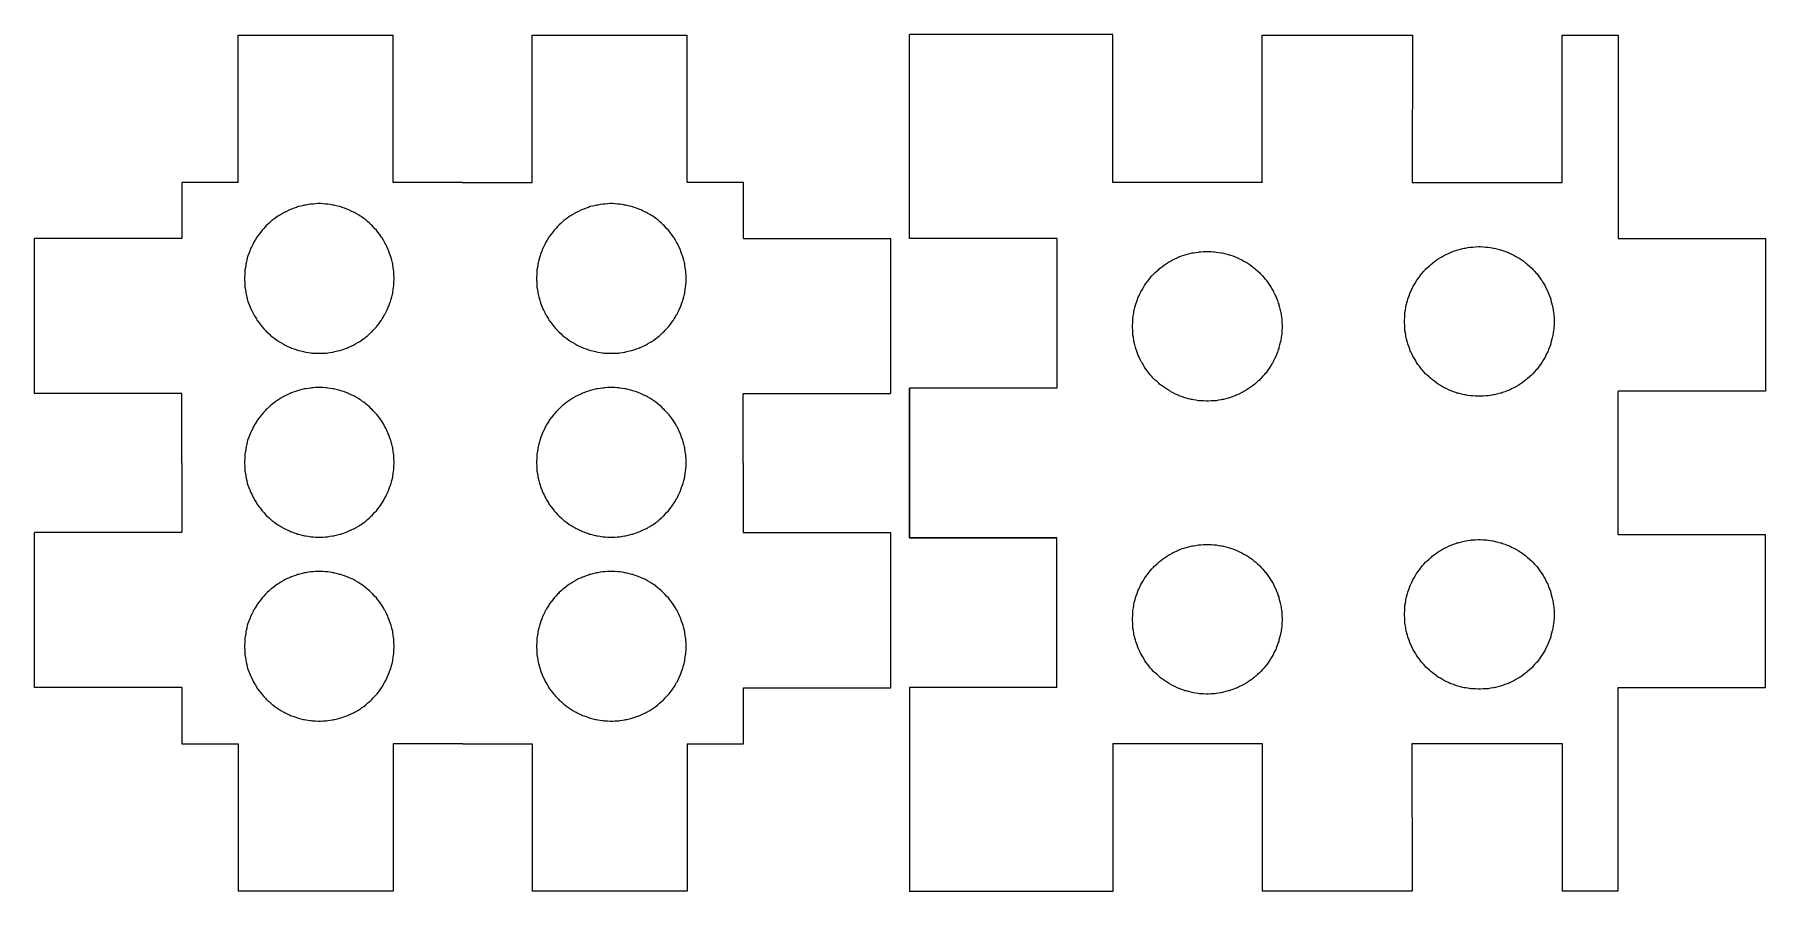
# Model space of a CAD drawing. Extents: x 354.8 to 404.4, y 255.5 to 288.4.
# Drawn here: x 371.47 to 404.36, y 272.16 to 288.45 of the extents above; entities that cross this region are included whole.
import ezdxf

# ---------------------------------------------------------------- set-up
doc = ezdxf.new("R2010")
doc.units = 0
doc.layers.get('0').update_dxf_attribs({"linetype": 'CONTINUOUS'})

msp = doc.modelspace()

# ---------------------------------------------------------------- linework, layer by layer
at = {"linetype": 'CONTINUOUS'}
for p, q in [((375.336, 285.638), (375.336, 288.438)), ((375.336, 288.438), (378.281, 288.438)), ((378.281, 285.638), (378.281, 288.438)), ((380.922, 288.438), (383.871, 288.438)), ((380.922, 285.638), (380.922, 288.438)), ((383.871, 285.638), (383.871, 288.438)), ((391.963, 288.448), (388.096, 288.448)), ((388.096, 284.573), (388.096, 288.448)), ((391.963, 285.638), (391.963, 288.448)), ((394.801, 285.638), (394.801, 288.438)), ((394.801, 288.438), (397.657, 288.438)), ((397.657, 288.438), (397.653, 285.638)), ((400.498, 285.638), (400.498, 288.438)), ((400.498, 288.438), (401.563, 288.438)), ((401.563, 288.438), (401.563, 284.573)), ((375.336, 285.638), (374.269, 285.638)), ((374.269, 285.638), (374.269, 284.573)), ((379.602, 285.638), (378.281, 285.638)), ((379.602, 285.638), (380.922, 285.638)), ((384.939, 285.638), (383.871, 285.638)), ((384.939, 284.57), (384.939, 285.638)), ((394.808, 285.638), (391.963, 285.638)), ((397.653, 285.638), (400.498, 285.638)), ((374.269, 284.573), (371.469, 284.573)), ((371.469, 281.624), (371.469, 284.573)), ((384.939, 284.57), (387.739, 284.57)), ((387.736, 284.573), (387.736, 281.628)), ((390.896, 284.573), (388.096, 284.573)), ((390.896, 284.573), (390.896, 281.728)), ((401.563, 284.573), (404.363, 284.573)), ((404.363, 284.573), (404.363, 281.673)), ((374.269, 281.624), (371.469, 281.624)), ((374.269, 280.304), (374.269, 281.624)), ((384.936, 280.307), (384.936, 281.628)), ((384.936, 281.628), (387.736, 281.628)), ((390.896, 281.728), (388.096, 281.728)), ((388.096, 281.728), (388.096, 278.883)), ((388.096, 278.883), (388.096, 281.728)), ((404.363, 281.673), (401.563, 281.673)), ((401.563, 278.938), (401.563, 281.673)), ((374.269, 280.304), (374.269, 278.983)), ((384.936, 280.307), (384.936, 278.987)), ((371.469, 276.038), (371.469, 278.983)), ((374.269, 278.983), (371.469, 278.983)), ((384.936, 278.987), (387.736, 278.987)), ((387.736, 278.987), (387.736, 276.038)), ((388.096, 278.883), (390.896, 278.883)), ((390.896, 278.883), (388.096, 278.883)), ((390.896, 276.038), (390.896, 278.883)), ((404.363, 278.938), (401.563, 278.938)), ((404.363, 276.038), (404.363, 278.938)), ((374.269, 276.038), (371.469, 276.038)), ((374.269, 276.038), (374.269, 274.97)), ((384.939, 274.97), (384.939, 276.035)), ((384.939, 276.035), (387.739, 276.035)), ((390.896, 276.038), (388.096, 276.038)), ((388.096, 276.038), (388.096, 272.163)), ((401.563, 276.038), (404.363, 276.038)), ((401.563, 272.173), (401.563, 276.038)), ((374.269, 274.97), (375.336, 274.97)), ((375.336, 274.97), (375.336, 272.17)), ((379.606, 274.97), (378.285, 274.97)), ((378.285, 274.97), (378.285, 272.17)), ((379.606, 274.97), (380.926, 274.97)), ((380.926, 274.97), (380.926, 272.17)), ((383.871, 274.97), (383.871, 272.17)), ((383.871, 274.97), (384.939, 274.97)), ((391.963, 274.973), (391.963, 272.163)), ((391.963, 274.973), (394.801, 274.973)), ((394.801, 274.973), (394.801, 272.173)), ((397.657, 272.173), (397.653, 274.973)), ((397.653, 274.973), (400.498, 274.973)), ((400.498, 274.973), (400.498, 272.173)), ((378.285, 272.17), (375.336, 272.17)), ((383.871, 272.17), (380.926, 272.17)), ((391.963, 272.163), (388.096, 272.163)), ((394.801, 272.173), (397.657, 272.173)), ((400.498, 272.173), (401.563, 272.173))]:
    msp.add_line(p, q, dxfattribs=at)
at = {"color": 7, "linetype": 'CONTINUOUS'}
for points in [[(376.879, 285.235), (376.856, 285.235), (376.809, 285.233), (376.761, 285.228), (376.739, 285.228), (376.716, 285.225), (376.669, 285.218), (376.621, 285.208), (376.599, 285.205), (376.579, 285.2), (376.531, 285.19), (376.484, 285.178), (376.464, 285.173), (376.444, 285.165), (376.399, 285.15), (376.354, 285.133), (376.334, 285.125), (376.314, 285.115), (376.271, 285.095), (376.229, 285.075), (376.209, 285.065), (376.191, 285.055), (376.149, 285.03), (376.109, 285.005), (376.089, 284.995), (376.071, 284.983), (376.034, 284.955), (375.994, 284.925), (375.976, 284.913), (375.959, 284.898), (375.924, 284.865), (375.889, 284.833), (375.871, 284.818), (375.856, 284.8), (375.826, 284.765), (375.794, 284.73), (375.779, 284.713), (375.766, 284.695), (375.736, 284.658), (375.706, 284.618), (375.694, 284.6), (375.684, 284.583), (375.659, 284.54), (375.634, 284.5), (375.624, 284.48), (375.614, 284.46), (375.594, 284.418), (375.574, 284.375), (375.564, 284.355), (375.556, 284.335), (375.541, 284.29), (375.524, 284.245), (375.516, 284.225), (375.511, 284.205), (375.501, 284.158), (375.489, 284.11), (375.484, 284.09), (375.481, 284.068), (375.474, 284.023), (375.466, 283.975), (375.464, 283.953), (375.464, 283.93), (375.461, 283.883), (375.456, 283.835), (375.456, 283.813), (375.456, 283.79), (375.461, 283.743), (375.464, 283.693), (375.464, 283.67), (375.466, 283.648), (375.474, 283.603), (375.481, 283.555), (375.484, 283.533), (375.489, 283.513), (375.501, 283.465), (375.511, 283.418), (375.516, 283.398), (375.524, 283.378), (375.541, 283.333), (375.556, 283.288), (375.564, 283.268), (375.574, 283.248), (375.594, 283.205), (375.614, 283.163), (375.624, 283.143), (375.634, 283.125), (375.659, 283.083), (375.684, 283.043), (375.694, 283.023), (375.706, 283.005), (375.736, 282.968), (375.766, 282.928), (375.779, 282.91), (375.794, 282.893), (375.826, 282.858), (375.856, 282.823), (375.871, 282.805), (375.889, 282.79), (375.924, 282.758), (375.959, 282.725), (375.976, 282.71), (375.994, 282.698), (376.034, 282.67), (376.071, 282.64), (376.089, 282.628), (376.109, 282.618), (376.149, 282.593), (376.191, 282.568), (376.209, 282.558), (376.229, 282.548), (376.271, 282.528), (376.314, 282.508), (376.334, 282.498), (376.354, 282.49), (376.399, 282.475), (376.444, 282.458), (376.464, 282.45), (376.484, 282.445), (376.531, 282.435), (376.579, 282.423), (376.599, 282.418), (376.621, 282.415), (376.669, 282.408), (376.716, 282.398), (376.739, 282.395), (376.761, 282.395), (376.809, 282.393), (376.856, 282.39), (376.879, 282.39), (376.901, 282.39), (376.949, 282.393), (376.996, 282.395), (377.019, 282.395), (377.041, 282.398), (377.089, 282.408), (377.134, 282.415), (377.156, 282.418), (377.176, 282.423), (377.224, 282.435), (377.271, 282.445), (377.291, 282.45), (377.311, 282.458), (377.356, 282.475), (377.401, 282.49), (377.421, 282.498), (377.441, 282.508), (377.486, 282.528), (377.529, 282.548), (377.549, 282.558), (377.566, 282.568), (377.609, 282.593), (377.649, 282.618), (377.666, 282.628), (377.684, 282.64), (377.724, 282.67), (377.761, 282.698), (377.779, 282.71), (377.796, 282.725), (377.831, 282.758), (377.866, 282.79), (377.884, 282.805), (377.899, 282.823), (377.931, 282.858), (377.964, 282.893), (377.979, 282.91), (377.991, 282.928), (378.021, 282.968), (378.049, 283.005), (378.061, 283.023), (378.074, 283.043), (378.099, 283.083), (378.121, 283.125), (378.134, 283.143), (378.144, 283.163), (378.164, 283.205), (378.181, 283.248), (378.191, 283.268), (378.199, 283.288), (378.216, 283.333), (378.231, 283.378), (378.239, 283.398), (378.244, 283.418), (378.256, 283.465), (378.269, 283.513), (378.274, 283.533), (378.276, 283.555), (378.284, 283.603), (378.291, 283.648), (378.294, 283.67), (378.294, 283.693), (378.299, 283.743), (378.301, 283.79), (378.301, 283.813), (378.301, 283.835), (378.299, 283.883), (378.294, 283.93), (378.294, 283.953), (378.291, 283.975), (378.284, 284.023), (378.276, 284.068), (378.274, 284.09), (378.269, 284.11), (378.256, 284.158), (378.244, 284.205), (378.239, 284.225), (378.231, 284.245), (378.216, 284.29), (378.199, 284.335), (378.191, 284.355), (378.181, 284.375), (378.164, 284.418), (378.144, 284.46), (378.134, 284.48), (378.121, 284.5), (378.099, 284.54), (378.074, 284.583), (378.061, 284.6), (378.049, 284.618), (378.021, 284.658), (377.991, 284.695), (377.979, 284.713), (377.964, 284.73), (377.931, 284.765), (377.899, 284.8), (377.884, 284.818), (377.866, 284.833), (377.831, 284.865), (377.796, 284.898), (377.779, 284.913), (377.761, 284.925), (377.724, 284.955), (377.684, 284.983), (377.666, 284.995), (377.649, 285.005), (377.609, 285.03), (377.566, 285.055), (377.549, 285.065), (377.529, 285.075), (377.486, 285.095), (377.441, 285.115), (377.421, 285.125), (377.401, 285.133), (377.356, 285.15), (377.311, 285.165), (377.291, 285.173), (377.271, 285.178), (377.224, 285.19), (377.176, 285.2), (377.156, 285.205), (377.134, 285.208), (377.089, 285.218), (377.041, 285.225), (377.019, 285.228), (376.996, 285.228), (376.949, 285.233), (376.901, 285.235), (376.879, 285.235), (376.879, 285.235)], [(382.429, 285.235), (382.406, 285.235), (382.359, 285.233), (382.311, 285.228), (382.289, 285.228), (382.266, 285.225), (382.219, 285.218), (382.171, 285.208), (382.149, 285.205), (382.129, 285.2), (382.081, 285.19), (382.034, 285.178), (382.014, 285.173), (381.994, 285.165), (381.949, 285.15), (381.904, 285.133), (381.884, 285.125), (381.864, 285.115), (381.821, 285.095), (381.779, 285.075), (381.759, 285.065), (381.741, 285.055), (381.699, 285.03), (381.659, 285.005), (381.639, 284.995), (381.621, 284.983), (381.584, 284.955), (381.544, 284.925), (381.526, 284.913), (381.511, 284.898), (381.476, 284.865), (381.439, 284.833), (381.424, 284.818), (381.409, 284.8), (381.376, 284.765), (381.344, 284.73), (381.329, 284.713), (381.316, 284.695), (381.286, 284.658), (381.256, 284.618), (381.244, 284.6), (381.234, 284.583), (381.209, 284.54), (381.184, 284.5), (381.174, 284.48), (381.164, 284.46), (381.144, 284.418), (381.124, 284.375), (381.114, 284.355), (381.106, 284.335), (381.091, 284.29), (381.076, 284.245), (381.069, 284.225), (381.064, 284.205), (381.051, 284.158), (381.039, 284.11), (381.034, 284.09), (381.031, 284.068), (381.024, 284.023), (381.016, 283.975), (381.014, 283.953), (381.014, 283.93), (381.011, 283.883), (381.006, 283.835), (381.006, 283.813), (381.006, 283.79), (381.011, 283.743), (381.014, 283.693), (381.014, 283.67), (381.016, 283.648), (381.024, 283.603), (381.031, 283.555), (381.034, 283.533), (381.039, 283.513), (381.051, 283.465), (381.064, 283.418), (381.069, 283.398), (381.076, 283.378), (381.091, 283.333), (381.106, 283.288), (381.114, 283.268), (381.124, 283.248), (381.144, 283.205), (381.164, 283.163), (381.174, 283.143), (381.184, 283.125), (381.209, 283.083), (381.234, 283.043), (381.244, 283.023), (381.256, 283.005), (381.286, 282.968), (381.316, 282.928), (381.329, 282.91), (381.344, 282.893), (381.376, 282.858), (381.409, 282.823), (381.424, 282.805), (381.439, 282.79), (381.476, 282.758), (381.511, 282.725), (381.526, 282.71), (381.544, 282.698), (381.584, 282.67), (381.621, 282.64), (381.639, 282.628), (381.659, 282.618), (381.699, 282.593), (381.741, 282.568), (381.759, 282.558), (381.779, 282.548), (381.821, 282.528), (381.864, 282.508), (381.884, 282.498), (381.904, 282.49), (381.949, 282.475), (381.994, 282.458), (382.014, 282.45), (382.034, 282.445), (382.081, 282.435), (382.129, 282.423), (382.149, 282.418), (382.171, 282.415), (382.219, 282.408), (382.266, 282.398), (382.289, 282.395), (382.311, 282.395), (382.359, 282.393), (382.406, 282.39), (382.429, 282.39), (382.451, 282.39), (382.499, 282.393), (382.546, 282.395), (382.569, 282.395), (382.591, 282.398), (382.639, 282.408), (382.684, 282.415), (382.706, 282.418), (382.726, 282.423), (382.774, 282.435), (382.821, 282.445), (382.841, 282.45), (382.861, 282.458), (382.909, 282.475), (382.954, 282.49), (382.974, 282.498), (382.994, 282.508), (383.036, 282.528), (383.079, 282.548), (383.099, 282.558), (383.119, 282.568), (383.159, 282.593), (383.201, 282.618), (383.219, 282.628), (383.236, 282.64), (383.274, 282.67), (383.311, 282.698), (383.329, 282.71), (383.346, 282.725), (383.381, 282.758), (383.416, 282.79), (383.434, 282.805), (383.449, 282.823), (383.481, 282.858), (383.514, 282.893), (383.529, 282.91), (383.541, 282.928), (383.571, 282.968), (383.599, 283.005), (383.611, 283.023), (383.624, 283.043), (383.649, 283.083), (383.671, 283.125), (383.684, 283.143), (383.694, 283.163), (383.714, 283.205), (383.734, 283.248), (383.744, 283.268), (383.751, 283.288), (383.766, 283.333), (383.781, 283.378), (383.789, 283.398), (383.794, 283.418), (383.806, 283.465), (383.819, 283.513), (383.824, 283.533), (383.826, 283.555), (383.834, 283.603), (383.841, 283.648), (383.844, 283.67), (383.844, 283.693), (383.849, 283.743), (383.851, 283.79), (383.851, 283.813), (383.851, 283.835), (383.849, 283.883), (383.844, 283.93), (383.844, 283.953), (383.841, 283.975), (383.834, 284.023), (383.826, 284.068), (383.824, 284.09), (383.819, 284.11), (383.806, 284.158), (383.794, 284.205), (383.789, 284.225), (383.781, 284.245), (383.766, 284.29), (383.751, 284.335), (383.744, 284.355), (383.734, 284.375), (383.714, 284.418), (383.694, 284.46), (383.684, 284.48), (383.671, 284.5), (383.649, 284.54), (383.624, 284.583), (383.611, 284.6), (383.599, 284.618), (383.571, 284.658), (383.541, 284.695), (383.529, 284.713), (383.514, 284.73), (383.481, 284.765), (383.449, 284.8), (383.434, 284.818), (383.416, 284.833), (383.381, 284.865), (383.346, 284.898), (383.329, 284.913), (383.311, 284.925), (383.274, 284.955), (383.236, 284.983), (383.219, 284.995), (383.201, 285.005), (383.159, 285.03), (383.119, 285.055), (383.099, 285.065), (383.079, 285.075), (383.036, 285.095), (382.994, 285.115), (382.974, 285.125), (382.954, 285.133), (382.909, 285.15), (382.861, 285.165), (382.841, 285.173), (382.821, 285.178), (382.774, 285.19), (382.726, 285.2), (382.706, 285.205), (382.684, 285.208), (382.639, 285.218), (382.591, 285.225), (382.569, 285.228), (382.546, 285.228), (382.499, 285.233), (382.451, 285.235), (382.429, 285.235), (382.429, 285.235)], [(395.178, 282.903), (395.178, 282.88), (395.176, 282.83), (395.171, 282.78), (395.171, 282.758), (395.168, 282.735), (395.161, 282.688), (395.151, 282.64), (395.148, 282.618), (395.143, 282.595), (395.131, 282.55), (395.118, 282.503), (395.113, 282.48), (395.106, 282.46), (395.091, 282.415), (395.073, 282.37), (395.066, 282.35), (395.056, 282.33), (395.036, 282.288), (395.016, 282.245), (395.006, 282.225), (394.993, 282.208), (394.971, 282.168), (394.946, 282.125), (394.933, 282.108), (394.921, 282.09), (394.893, 282.053), (394.866, 282.015), (394.853, 281.998), (394.838, 281.983), (394.808, 281.948), (394.776, 281.913), (394.761, 281.898), (394.746, 281.883), (394.711, 281.853), (394.676, 281.82), (394.661, 281.805), (394.643, 281.793), (394.606, 281.765), (394.568, 281.738), (394.551, 281.725), (394.533, 281.713), (394.493, 281.69), (394.451, 281.665), (394.433, 281.653), (394.413, 281.643), (394.371, 281.623), (394.328, 281.603), (394.308, 281.593), (394.288, 281.585), (394.243, 281.57), (394.198, 281.553), (394.178, 281.545), (394.156, 281.54), (394.111, 281.528), (394.063, 281.515), (394.041, 281.51), (394.018, 281.508), (393.971, 281.5), (393.923, 281.49), (393.901, 281.488), (393.878, 281.488), (393.828, 281.485), (393.778, 281.48), (393.756, 281.48), (393.733, 281.48), (393.683, 281.485), (393.633, 281.488), (393.611, 281.488), (393.588, 281.49), (393.541, 281.5), (393.491, 281.508), (393.468, 281.51), (393.448, 281.515), (393.401, 281.528), (393.353, 281.54), (393.333, 281.545), (393.313, 281.553), (393.268, 281.57), (393.221, 281.585), (393.201, 281.593), (393.181, 281.603), (393.141, 281.623), (393.098, 281.643), (393.078, 281.653), (393.061, 281.665), (393.021, 281.69), (392.978, 281.713), (392.961, 281.725), (392.943, 281.738), (392.906, 281.765), (392.868, 281.793), (392.851, 281.805), (392.836, 281.82), (392.801, 281.853), (392.763, 281.883), (392.748, 281.898), (392.733, 281.913), (392.703, 281.948), (392.673, 281.983), (392.658, 281.998), (392.646, 282.015), (392.618, 282.053), (392.588, 282.09), (392.576, 282.108), (392.563, 282.125), (392.541, 282.168), (392.516, 282.208), (392.503, 282.225), (392.493, 282.245), (392.473, 282.288), (392.453, 282.33), (392.443, 282.35), (392.436, 282.37), (392.421, 282.415), (392.403, 282.46), (392.396, 282.48), (392.391, 282.503), (392.378, 282.55), (392.366, 282.595), (392.361, 282.618), (392.358, 282.64), (392.351, 282.688), (392.343, 282.735), (392.341, 282.758), (392.341, 282.78), (392.338, 282.83), (392.333, 282.88), (392.333, 282.903), (392.333, 282.925), (392.338, 282.975), (392.341, 283.025), (392.341, 283.048), (392.343, 283.07), (392.351, 283.12), (392.358, 283.168), (392.361, 283.19), (392.366, 283.21), (392.378, 283.258), (392.391, 283.305), (392.396, 283.325), (392.403, 283.345), (392.421, 283.393), (392.436, 283.438), (392.443, 283.458), (392.453, 283.478), (392.473, 283.52), (392.493, 283.56), (392.503, 283.58), (392.516, 283.598), (392.541, 283.64), (392.563, 283.68), (392.576, 283.698), (392.588, 283.715), (392.618, 283.753), (392.646, 283.79), (392.658, 283.808), (392.673, 283.823), (392.703, 283.86), (392.733, 283.895), (392.748, 283.91), (392.763, 283.925), (392.801, 283.955), (392.836, 283.985), (392.851, 284), (392.868, 284.013), (392.906, 284.043), (392.943, 284.07), (392.961, 284.083), (392.978, 284.095), (393.021, 284.12), (393.061, 284.143), (393.078, 284.155), (393.098, 284.165), (393.141, 284.185), (393.181, 284.205), (393.201, 284.215), (393.221, 284.223), (393.268, 284.24), (393.313, 284.255), (393.333, 284.263), (393.353, 284.268), (393.401, 284.28), (393.448, 284.293), (393.468, 284.298), (393.491, 284.3), (393.541, 284.308), (393.588, 284.315), (393.611, 284.318), (393.633, 284.318), (393.683, 284.323), (393.733, 284.325), (393.756, 284.325), (393.778, 284.325), (393.828, 284.323), (393.878, 284.318), (393.901, 284.318), (393.923, 284.315), (393.971, 284.308), (394.018, 284.3), (394.041, 284.298), (394.063, 284.293), (394.111, 284.28), (394.156, 284.268), (394.178, 284.263), (394.198, 284.255), (394.243, 284.24), (394.288, 284.223), (394.308, 284.215), (394.328, 284.205), (394.371, 284.185), (394.413, 284.165), (394.433, 284.155), (394.451, 284.143), (394.493, 284.12), (394.533, 284.095), (394.551, 284.083), (394.568, 284.07), (394.606, 284.043), (394.643, 284.013), (394.661, 284), (394.676, 283.985), (394.711, 283.955), (394.746, 283.925), (394.761, 283.91), (394.776, 283.895), (394.808, 283.86), (394.838, 283.823), (394.853, 283.808), (394.866, 283.79), (394.893, 283.753), (394.921, 283.715), (394.933, 283.698), (394.946, 283.68), (394.971, 283.64), (394.993, 283.598), (395.006, 283.58), (395.016, 283.56), (395.036, 283.52), (395.056, 283.478), (395.066, 283.458), (395.073, 283.438), (395.091, 283.393), (395.106, 283.345), (395.113, 283.325), (395.118, 283.305), (395.131, 283.258), (395.143, 283.21), (395.148, 283.19), (395.151, 283.168), (395.161, 283.12), (395.168, 283.07), (395.171, 283.048), (395.171, 283.025), (395.176, 282.975), (395.178, 282.925), (395.178, 282.903), (395.178, 282.903)], [(400.348, 282.995), (400.348, 282.973), (400.346, 282.923), (400.341, 282.87), (400.341, 282.848), (400.338, 282.825), (400.331, 282.778), (400.321, 282.73), (400.318, 282.708), (400.313, 282.685), (400.301, 282.64), (400.288, 282.593), (400.283, 282.57), (400.276, 282.55), (400.261, 282.505), (400.243, 282.46), (400.236, 282.44), (400.226, 282.42), (400.206, 282.378), (400.186, 282.335), (400.176, 282.315), (400.163, 282.298), (400.141, 282.258), (400.116, 282.215), (400.103, 282.198), (400.091, 282.18), (400.063, 282.145), (400.036, 282.108), (400.023, 282.09), (400.008, 282.075), (399.978, 282.04), (399.946, 282.003), (399.931, 281.988), (399.916, 281.973), (399.881, 281.943), (399.843, 281.913), (399.828, 281.898), (399.811, 281.885), (399.776, 281.858), (399.738, 281.828), (399.721, 281.815), (399.703, 281.803), (399.663, 281.78), (399.621, 281.755), (399.603, 281.743), (399.583, 281.733), (399.541, 281.713), (399.498, 281.693), (399.478, 281.683), (399.458, 281.675), (399.413, 281.66), (399.368, 281.643), (399.348, 281.635), (399.326, 281.63), (399.281, 281.618), (399.233, 281.605), (399.211, 281.6), (399.188, 281.598), (399.141, 281.59), (399.093, 281.583), (399.071, 281.58), (399.048, 281.58), (398.998, 281.578), (398.948, 281.573), (398.926, 281.573), (398.903, 281.573), (398.853, 281.578), (398.801, 281.58), (398.778, 281.58), (398.756, 281.583), (398.708, 281.59), (398.661, 281.598), (398.638, 281.6), (398.616, 281.605), (398.571, 281.618), (398.523, 281.63), (398.501, 281.635), (398.481, 281.643), (398.436, 281.66), (398.391, 281.675), (398.371, 281.683), (398.351, 281.693), (398.308, 281.713), (398.266, 281.733), (398.246, 281.743), (398.228, 281.755), (398.188, 281.78), (398.146, 281.803), (398.128, 281.815), (398.111, 281.828), (398.076, 281.858), (398.038, 281.885), (398.021, 281.898), (398.006, 281.913), (397.971, 281.943), (397.933, 281.973), (397.918, 281.988), (397.903, 282.003), (397.873, 282.04), (397.843, 282.075), (397.828, 282.09), (397.816, 282.108), (397.788, 282.145), (397.758, 282.18), (397.746, 282.198), (397.733, 282.215), (397.711, 282.258), (397.686, 282.298), (397.673, 282.315), (397.663, 282.335), (397.643, 282.378), (397.623, 282.42), (397.613, 282.44), (397.606, 282.46), (397.591, 282.505), (397.573, 282.55), (397.566, 282.57), (397.561, 282.593), (397.548, 282.64), (397.536, 282.685), (397.531, 282.708), (397.528, 282.73), (397.521, 282.778), (397.513, 282.825), (397.511, 282.848), (397.511, 282.87), (397.508, 282.923), (397.503, 282.973), (397.503, 282.995), (397.503, 283.018), (397.508, 283.068), (397.511, 283.118), (397.511, 283.14), (397.513, 283.163), (397.521, 283.21), (397.528, 283.258), (397.531, 283.28), (397.536, 283.303), (397.548, 283.35), (397.561, 283.395), (397.566, 283.418), (397.573, 283.438), (397.591, 283.483), (397.606, 283.528), (397.613, 283.548), (397.623, 283.568), (397.643, 283.61), (397.663, 283.653), (397.673, 283.673), (397.686, 283.69), (397.711, 283.733), (397.733, 283.773), (397.746, 283.79), (397.758, 283.808), (397.788, 283.845), (397.816, 283.88), (397.828, 283.898), (397.843, 283.913), (397.873, 283.95), (397.903, 283.985), (397.918, 284), (397.933, 284.015), (397.971, 284.048), (398.006, 284.078), (398.021, 284.093), (398.038, 284.105), (398.076, 284.133), (398.111, 284.16), (398.128, 284.173), (398.146, 284.185), (398.188, 284.21), (398.228, 284.233), (398.246, 284.245), (398.266, 284.255), (398.308, 284.275), (398.351, 284.295), (398.371, 284.305), (398.391, 284.313), (398.436, 284.33), (398.481, 284.345), (398.501, 284.353), (398.523, 284.358), (398.571, 284.37), (398.616, 284.383), (398.638, 284.388), (398.661, 284.39), (398.708, 284.4), (398.756, 284.408), (398.778, 284.41), (398.801, 284.41), (398.853, 284.415), (398.903, 284.418), (398.926, 284.418), (398.948, 284.418), (398.998, 284.415), (399.048, 284.41), (399.071, 284.41), (399.093, 284.408), (399.141, 284.4), (399.188, 284.39), (399.211, 284.388), (399.233, 284.383), (399.281, 284.37), (399.326, 284.358), (399.348, 284.353), (399.368, 284.345), (399.413, 284.33), (399.458, 284.313), (399.478, 284.305), (399.498, 284.295), (399.541, 284.275), (399.583, 284.255), (399.603, 284.245), (399.621, 284.233), (399.663, 284.21), (399.703, 284.185), (399.721, 284.173), (399.738, 284.16), (399.776, 284.133), (399.811, 284.105), (399.828, 284.093), (399.843, 284.078), (399.881, 284.048), (399.916, 284.015), (399.931, 284), (399.946, 283.985), (399.978, 283.95), (400.008, 283.913), (400.023, 283.898), (400.036, 283.88), (400.063, 283.845), (400.091, 283.808), (400.103, 283.79), (400.116, 283.773), (400.141, 283.733), (400.163, 283.69), (400.176, 283.673), (400.186, 283.653), (400.206, 283.61), (400.226, 283.568), (400.236, 283.548), (400.243, 283.528), (400.261, 283.483), (400.276, 283.438), (400.283, 283.418), (400.288, 283.395), (400.301, 283.35), (400.313, 283.303), (400.318, 283.28), (400.321, 283.258), (400.331, 283.21), (400.338, 283.163), (400.341, 283.14), (400.341, 283.118), (400.346, 283.068), (400.348, 283.018), (400.348, 282.995), (400.348, 282.995)], [(376.879, 281.74), (376.856, 281.74), (376.809, 281.738), (376.761, 281.733), (376.739, 281.733), (376.716, 281.73), (376.669, 281.723), (376.621, 281.715), (376.599, 281.713), (376.579, 281.708), (376.531, 281.695), (376.484, 281.683), (376.464, 281.678), (376.444, 281.67), (376.399, 281.655), (376.354, 281.638), (376.334, 281.63), (376.314, 281.62), (376.271, 281.603), (376.229, 281.583), (376.209, 281.573), (376.191, 281.56), (376.149, 281.538), (376.109, 281.513), (376.089, 281.5), (376.071, 281.488), (376.034, 281.46), (375.994, 281.43), (375.976, 281.418), (375.959, 281.403), (375.924, 281.37), (375.889, 281.338), (375.871, 281.323), (375.856, 281.305), (375.826, 281.27), (375.794, 281.235), (375.779, 281.218), (375.766, 281.2), (375.736, 281.163), (375.706, 281.123), (375.694, 281.105), (375.684, 281.088), (375.659, 281.048), (375.634, 281.005), (375.624, 280.988), (375.614, 280.968), (375.594, 280.925), (375.574, 280.88), (375.564, 280.86), (375.556, 280.84), (375.541, 280.795), (375.524, 280.75), (375.516, 280.73), (375.511, 280.71), (375.501, 280.663), (375.489, 280.615), (375.484, 280.595), (375.481, 280.573), (375.474, 280.528), (375.466, 280.48), (375.464, 280.458), (375.464, 280.435), (375.461, 280.388), (375.456, 280.34), (375.456, 280.318), (375.456, 280.295), (375.461, 280.248), (375.464, 280.198), (375.464, 280.175), (375.466, 280.153), (375.474, 280.108), (375.481, 280.06), (375.484, 280.038), (375.489, 280.018), (375.501, 279.97), (375.511, 279.923), (375.516, 279.903), (375.524, 279.883), (375.541, 279.838), (375.556, 279.793), (375.564, 279.773), (375.574, 279.753), (375.594, 279.71), (375.614, 279.668), (375.624, 279.648), (375.634, 279.63), (375.659, 279.588), (375.684, 279.548), (375.694, 279.528), (375.706, 279.51), (375.736, 279.473), (375.766, 279.433), (375.779, 279.415), (375.794, 279.398), (375.826, 279.363), (375.856, 279.328), (375.871, 279.31), (375.889, 279.295), (375.924, 279.263), (375.959, 279.23), (375.976, 279.215), (375.994, 279.203), (376.034, 279.175), (376.071, 279.145), (376.089, 279.133), (376.109, 279.123), (376.149, 279.098), (376.191, 279.073), (376.209, 279.063), (376.229, 279.053), (376.271, 279.033), (376.314, 279.013), (376.334, 279.003), (376.354, 278.995), (376.399, 278.98), (376.444, 278.963), (376.464, 278.955), (376.484, 278.95), (376.531, 278.94), (376.579, 278.928), (376.599, 278.923), (376.621, 278.92), (376.669, 278.913), (376.716, 278.903), (376.739, 278.9), (376.761, 278.9), (376.809, 278.898), (376.856, 278.895), (376.879, 278.895), (376.901, 278.895), (376.949, 278.898), (376.996, 278.9), (377.019, 278.9), (377.041, 278.903), (377.089, 278.913), (377.134, 278.92), (377.156, 278.923), (377.176, 278.928), (377.224, 278.94), (377.271, 278.95), (377.291, 278.955), (377.311, 278.963), (377.356, 278.98), (377.401, 278.995), (377.421, 279.003), (377.441, 279.013), (377.486, 279.033), (377.529, 279.053), (377.549, 279.063), (377.566, 279.073), (377.609, 279.098), (377.649, 279.123), (377.666, 279.133), (377.684, 279.145), (377.724, 279.175), (377.761, 279.203), (377.779, 279.215), (377.796, 279.23), (377.831, 279.263), (377.866, 279.295), (377.884, 279.31), (377.899, 279.328), (377.931, 279.363), (377.964, 279.398), (377.979, 279.415), (377.991, 279.433), (378.021, 279.473), (378.049, 279.51), (378.061, 279.528), (378.074, 279.548), (378.099, 279.588), (378.121, 279.63), (378.134, 279.648), (378.144, 279.668), (378.164, 279.71), (378.181, 279.753), (378.191, 279.773), (378.199, 279.793), (378.216, 279.838), (378.231, 279.883), (378.239, 279.903), (378.244, 279.923), (378.256, 279.97), (378.269, 280.018), (378.274, 280.038), (378.276, 280.06), (378.284, 280.108), (378.291, 280.153), (378.294, 280.175), (378.294, 280.198), (378.299, 280.248), (378.301, 280.295), (378.301, 280.318), (378.301, 280.34), (378.299, 280.388), (378.294, 280.435), (378.294, 280.458), (378.291, 280.48), (378.284, 280.528), (378.276, 280.573), (378.274, 280.595), (378.269, 280.615), (378.256, 280.663), (378.244, 280.71), (378.239, 280.73), (378.231, 280.75), (378.216, 280.795), (378.199, 280.84), (378.191, 280.86), (378.181, 280.88), (378.164, 280.925), (378.144, 280.968), (378.134, 280.988), (378.121, 281.005), (378.099, 281.048), (378.074, 281.088), (378.061, 281.105), (378.049, 281.123), (378.021, 281.163), (377.991, 281.2), (377.979, 281.218), (377.964, 281.235), (377.931, 281.27), (377.899, 281.305), (377.884, 281.323), (377.866, 281.338), (377.831, 281.37), (377.796, 281.403), (377.779, 281.418), (377.761, 281.43), (377.724, 281.46), (377.684, 281.488), (377.666, 281.5), (377.649, 281.513), (377.609, 281.538), (377.566, 281.56), (377.549, 281.573), (377.529, 281.583), (377.486, 281.603), (377.441, 281.62), (377.421, 281.63), (377.401, 281.638), (377.356, 281.655), (377.311, 281.67), (377.291, 281.678), (377.271, 281.683), (377.224, 281.695), (377.176, 281.708), (377.156, 281.713), (377.134, 281.715), (377.089, 281.723), (377.041, 281.73), (377.019, 281.733), (376.996, 281.733), (376.949, 281.738), (376.901, 281.74), (376.879, 281.74), (376.879, 281.74)], [(382.429, 281.74), (382.406, 281.74), (382.359, 281.738), (382.311, 281.733), (382.289, 281.733), (382.266, 281.73), (382.219, 281.723), (382.171, 281.715), (382.149, 281.713), (382.129, 281.708), (382.081, 281.695), (382.034, 281.683), (382.014, 281.678), (381.994, 281.67), (381.949, 281.655), (381.904, 281.638), (381.884, 281.63), (381.864, 281.62), (381.821, 281.603), (381.779, 281.583), (381.759, 281.573), (381.741, 281.56), (381.699, 281.538), (381.659, 281.513), (381.639, 281.5), (381.621, 281.488), (381.584, 281.46), (381.544, 281.43), (381.526, 281.418), (381.511, 281.403), (381.476, 281.37), (381.439, 281.338), (381.424, 281.323), (381.409, 281.305), (381.376, 281.27), (381.344, 281.235), (381.329, 281.218), (381.316, 281.2), (381.286, 281.163), (381.256, 281.123), (381.244, 281.105), (381.234, 281.088), (381.209, 281.048), (381.184, 281.005), (381.174, 280.988), (381.164, 280.968), (381.144, 280.925), (381.124, 280.88), (381.114, 280.86), (381.106, 280.84), (381.091, 280.795), (381.076, 280.75), (381.069, 280.73), (381.064, 280.71), (381.051, 280.663), (381.039, 280.615), (381.034, 280.595), (381.031, 280.573), (381.024, 280.528), (381.016, 280.48), (381.014, 280.458), (381.014, 280.435), (381.011, 280.388), (381.006, 280.34), (381.006, 280.318), (381.006, 280.295), (381.011, 280.248), (381.014, 280.198), (381.014, 280.175), (381.016, 280.153), (381.024, 280.108), (381.031, 280.06), (381.034, 280.038), (381.039, 280.018), (381.051, 279.97), (381.064, 279.923), (381.069, 279.903), (381.076, 279.883), (381.091, 279.838), (381.106, 279.793), (381.114, 279.773), (381.124, 279.753), (381.144, 279.71), (381.164, 279.668), (381.174, 279.648), (381.184, 279.63), (381.209, 279.588), (381.234, 279.548), (381.244, 279.528), (381.256, 279.51), (381.286, 279.473), (381.316, 279.433), (381.329, 279.415), (381.344, 279.398), (381.376, 279.363), (381.409, 279.328), (381.424, 279.31), (381.439, 279.295), (381.476, 279.263), (381.511, 279.23), (381.526, 279.215), (381.544, 279.203), (381.584, 279.175), (381.621, 279.145), (381.639, 279.133), (381.659, 279.123), (381.699, 279.098), (381.741, 279.073), (381.759, 279.063), (381.779, 279.053), (381.821, 279.033), (381.864, 279.013), (381.884, 279.003), (381.904, 278.995), (381.949, 278.98), (381.994, 278.963), (382.014, 278.955), (382.034, 278.95), (382.081, 278.94), (382.129, 278.928), (382.149, 278.923), (382.171, 278.92), (382.219, 278.913), (382.266, 278.903), (382.289, 278.9), (382.311, 278.9), (382.359, 278.898), (382.406, 278.895), (382.429, 278.895), (382.451, 278.895), (382.499, 278.898), (382.546, 278.9), (382.569, 278.9), (382.591, 278.903), (382.639, 278.913), (382.684, 278.92), (382.706, 278.923), (382.726, 278.928), (382.774, 278.94), (382.821, 278.95), (382.841, 278.955), (382.861, 278.963), (382.909, 278.98), (382.954, 278.995), (382.974, 279.003), (382.994, 279.013), (383.036, 279.033), (383.079, 279.053), (383.099, 279.063), (383.119, 279.073), (383.159, 279.098), (383.201, 279.123), (383.219, 279.133), (383.236, 279.145), (383.274, 279.175), (383.311, 279.203), (383.329, 279.215), (383.346, 279.23), (383.381, 279.263), (383.416, 279.295), (383.434, 279.31), (383.449, 279.328), (383.481, 279.363), (383.514, 279.398), (383.529, 279.415), (383.541, 279.433), (383.571, 279.473), (383.599, 279.51), (383.611, 279.528), (383.624, 279.548), (383.649, 279.588), (383.671, 279.63), (383.684, 279.648), (383.694, 279.668), (383.714, 279.71), (383.734, 279.753), (383.744, 279.773), (383.751, 279.793), (383.766, 279.838), (383.781, 279.883), (383.789, 279.903), (383.794, 279.923), (383.806, 279.97), (383.819, 280.018), (383.824, 280.038), (383.826, 280.06), (383.834, 280.108), (383.841, 280.153), (383.844, 280.175), (383.844, 280.198), (383.849, 280.248), (383.851, 280.295), (383.851, 280.318), (383.851, 280.34), (383.849, 280.388), (383.844, 280.435), (383.844, 280.458), (383.841, 280.48), (383.834, 280.528), (383.826, 280.573), (383.824, 280.595), (383.819, 280.615), (383.806, 280.663), (383.794, 280.71), (383.789, 280.73), (383.781, 280.75), (383.766, 280.795), (383.751, 280.84), (383.744, 280.86), (383.734, 280.88), (383.714, 280.925), (383.694, 280.968), (383.684, 280.988), (383.671, 281.005), (383.649, 281.048), (383.624, 281.088), (383.611, 281.105), (383.599, 281.123), (383.571, 281.163), (383.541, 281.2), (383.529, 281.218), (383.514, 281.235), (383.481, 281.27), (383.449, 281.305), (383.434, 281.323), (383.416, 281.338), (383.381, 281.37), (383.346, 281.403), (383.329, 281.418), (383.311, 281.43), (383.274, 281.46), (383.236, 281.488), (383.219, 281.5), (383.201, 281.513), (383.159, 281.538), (383.119, 281.56), (383.099, 281.573), (383.079, 281.583), (383.036, 281.603), (382.994, 281.62), (382.974, 281.63), (382.954, 281.638), (382.909, 281.655), (382.861, 281.67), (382.841, 281.678), (382.821, 281.683), (382.774, 281.695), (382.726, 281.708), (382.706, 281.713), (382.684, 281.715), (382.639, 281.723), (382.591, 281.73), (382.569, 281.733), (382.546, 281.733), (382.499, 281.738), (382.451, 281.74), (382.429, 281.74), (382.429, 281.74)], [(395.178, 277.335), (395.178, 277.313), (395.176, 277.263), (395.171, 277.213), (395.171, 277.19), (395.168, 277.168), (395.161, 277.12), (395.151, 277.073), (395.148, 277.05), (395.143, 277.028), (395.131, 276.983), (395.118, 276.935), (395.113, 276.913), (395.106, 276.893), (395.091, 276.848), (395.073, 276.803), (395.066, 276.783), (395.056, 276.763), (395.036, 276.72), (395.016, 276.678), (395.006, 276.658), (394.993, 276.64), (394.971, 276.6), (394.946, 276.558), (394.933, 276.54), (394.921, 276.523), (394.893, 276.485), (394.866, 276.448), (394.853, 276.43), (394.838, 276.415), (394.808, 276.38), (394.776, 276.345), (394.761, 276.33), (394.746, 276.315), (394.711, 276.285), (394.676, 276.253), (394.661, 276.238), (394.643, 276.225), (394.606, 276.198), (394.568, 276.17), (394.551, 276.158), (394.533, 276.145), (394.493, 276.123), (394.451, 276.098), (394.433, 276.085), (394.413, 276.075), (394.371, 276.055), (394.328, 276.035), (394.308, 276.025), (394.288, 276.018), (394.243, 276.003), (394.198, 275.985), (394.178, 275.978), (394.156, 275.973), (394.111, 275.96), (394.063, 275.948), (394.041, 275.943), (394.018, 275.94), (393.971, 275.933), (393.923, 275.923), (393.901, 275.92), (393.878, 275.92), (393.828, 275.918), (393.778, 275.913), (393.756, 275.913), (393.733, 275.913), (393.683, 275.918), (393.633, 275.92), (393.611, 275.92), (393.588, 275.923), (393.541, 275.933), (393.491, 275.94), (393.468, 275.943), (393.448, 275.948), (393.401, 275.96), (393.353, 275.973), (393.333, 275.978), (393.313, 275.985), (393.268, 276.003), (393.221, 276.018), (393.201, 276.025), (393.181, 276.035), (393.141, 276.055), (393.098, 276.075), (393.078, 276.085), (393.061, 276.098), (393.021, 276.123), (392.978, 276.145), (392.961, 276.158), (392.943, 276.17), (392.906, 276.198), (392.868, 276.225), (392.851, 276.238), (392.836, 276.253), (392.801, 276.285), (392.763, 276.315), (392.748, 276.33), (392.733, 276.345), (392.703, 276.38), (392.673, 276.415), (392.658, 276.43), (392.646, 276.448), (392.618, 276.485), (392.588, 276.523), (392.576, 276.54), (392.563, 276.558), (392.541, 276.6), (392.516, 276.64), (392.503, 276.658), (392.493, 276.678), (392.473, 276.72), (392.453, 276.763), (392.443, 276.783), (392.436, 276.803), (392.421, 276.848), (392.403, 276.893), (392.396, 276.913), (392.391, 276.935), (392.378, 276.983), (392.366, 277.028), (392.361, 277.05), (392.358, 277.073), (392.351, 277.12), (392.343, 277.168), (392.341, 277.19), (392.341, 277.213), (392.338, 277.263), (392.333, 277.313), (392.333, 277.335), (392.333, 277.358), (392.338, 277.41), (392.341, 277.46), (392.341, 277.483), (392.343, 277.505), (392.351, 277.553), (392.358, 277.6), (392.361, 277.623), (392.366, 277.645), (392.378, 277.693), (392.391, 277.738), (392.396, 277.76), (392.403, 277.78), (392.421, 277.825), (392.436, 277.87), (392.443, 277.89), (392.453, 277.91), (392.473, 277.953), (392.493, 277.995), (392.503, 278.015), (392.516, 278.033), (392.541, 278.073), (392.563, 278.113), (392.576, 278.13), (392.588, 278.148), (392.618, 278.185), (392.646, 278.223), (392.658, 278.24), (392.673, 278.255), (392.703, 278.293), (392.733, 278.328), (392.748, 278.343), (392.763, 278.358), (392.801, 278.388), (392.836, 278.418), (392.851, 278.433), (392.868, 278.445), (392.906, 278.475), (392.943, 278.503), (392.961, 278.515), (392.978, 278.528), (393.021, 278.553), (393.061, 278.575), (393.078, 278.588), (393.098, 278.598), (393.141, 278.618), (393.181, 278.638), (393.201, 278.648), (393.221, 278.655), (393.268, 278.673), (393.313, 278.688), (393.333, 278.695), (393.353, 278.7), (393.401, 278.713), (393.448, 278.725), (393.468, 278.73), (393.491, 278.733), (393.541, 278.74), (393.588, 278.748), (393.611, 278.75), (393.633, 278.75), (393.683, 278.755), (393.733, 278.758), (393.756, 278.758), (393.778, 278.758), (393.828, 278.755), (393.878, 278.75), (393.901, 278.75), (393.923, 278.748), (393.971, 278.74), (394.018, 278.733), (394.041, 278.73), (394.063, 278.725), (394.111, 278.713), (394.156, 278.7), (394.178, 278.695), (394.198, 278.688), (394.243, 278.673), (394.288, 278.655), (394.308, 278.648), (394.328, 278.638), (394.371, 278.618), (394.413, 278.598), (394.433, 278.588), (394.451, 278.575), (394.493, 278.553), (394.533, 278.528), (394.551, 278.515), (394.568, 278.503), (394.606, 278.475), (394.643, 278.445), (394.661, 278.433), (394.676, 278.418), (394.711, 278.388), (394.746, 278.358), (394.761, 278.343), (394.776, 278.328), (394.808, 278.293), (394.838, 278.255), (394.853, 278.24), (394.866, 278.223), (394.893, 278.185), (394.921, 278.148), (394.933, 278.13), (394.946, 278.113), (394.971, 278.073), (394.993, 278.033), (395.006, 278.015), (395.016, 277.995), (395.036, 277.953), (395.056, 277.91), (395.066, 277.89), (395.073, 277.87), (395.091, 277.825), (395.106, 277.78), (395.113, 277.76), (395.118, 277.738), (395.131, 277.693), (395.143, 277.645), (395.148, 277.623), (395.151, 277.6), (395.161, 277.553), (395.168, 277.505), (395.171, 277.483), (395.171, 277.46), (395.176, 277.41), (395.178, 277.358), (395.178, 277.335), (395.178, 277.335)], [(400.348, 277.428), (400.348, 277.405), (400.346, 277.355), (400.341, 277.303), (400.341, 277.28), (400.338, 277.258), (400.331, 277.21), (400.321, 277.163), (400.318, 277.14), (400.313, 277.118), (400.301, 277.073), (400.288, 277.025), (400.283, 277.003), (400.276, 276.983), (400.261, 276.938), (400.243, 276.893), (400.236, 276.873), (400.226, 276.853), (400.206, 276.81), (400.186, 276.768), (400.176, 276.748), (400.163, 276.73), (400.141, 276.69), (400.116, 276.65), (400.103, 276.633), (400.091, 276.615), (400.063, 276.578), (400.036, 276.54), (400.023, 276.523), (400.008, 276.508), (399.978, 276.473), (399.946, 276.435), (399.931, 276.42), (399.916, 276.405), (399.881, 276.375), (399.843, 276.345), (399.828, 276.33), (399.811, 276.318), (399.776, 276.29), (399.738, 276.26), (399.721, 276.248), (399.703, 276.235), (399.663, 276.213), (399.621, 276.188), (399.603, 276.175), (399.583, 276.165), (399.541, 276.145), (399.498, 276.125), (399.478, 276.115), (399.458, 276.108), (399.413, 276.093), (399.368, 276.075), (399.348, 276.068), (399.326, 276.063), (399.281, 276.05), (399.233, 276.038), (399.211, 276.033), (399.188, 276.03), (399.141, 276.023), (399.093, 276.015), (399.071, 276.013), (399.048, 276.013), (398.998, 276.01), (398.948, 276.005), (398.926, 276.005), (398.903, 276.005), (398.853, 276.01), (398.801, 276.013), (398.778, 276.013), (398.756, 276.015), (398.708, 276.023), (398.661, 276.03), (398.638, 276.033), (398.616, 276.038), (398.571, 276.05), (398.523, 276.063), (398.501, 276.068), (398.481, 276.075), (398.436, 276.093), (398.391, 276.108), (398.371, 276.115), (398.351, 276.125), (398.308, 276.145), (398.266, 276.165), (398.246, 276.175), (398.228, 276.188), (398.188, 276.213), (398.146, 276.235), (398.128, 276.248), (398.111, 276.26), (398.076, 276.29), (398.038, 276.318), (398.021, 276.33), (398.006, 276.345), (397.971, 276.375), (397.933, 276.405), (397.918, 276.42), (397.903, 276.435), (397.873, 276.473), (397.843, 276.508), (397.828, 276.523), (397.816, 276.54), (397.788, 276.578), (397.758, 276.615), (397.746, 276.633), (397.733, 276.65), (397.711, 276.69), (397.686, 276.73), (397.673, 276.748), (397.663, 276.768), (397.643, 276.81), (397.623, 276.853), (397.613, 276.873), (397.606, 276.893), (397.591, 276.938), (397.573, 276.983), (397.566, 277.003), (397.561, 277.025), (397.548, 277.073), (397.536, 277.118), (397.531, 277.14), (397.528, 277.163), (397.521, 277.21), (397.513, 277.258), (397.511, 277.28), (397.511, 277.303), (397.508, 277.355), (397.503, 277.405), (397.503, 277.428), (397.503, 277.45), (397.508, 277.5), (397.511, 277.55), (397.511, 277.573), (397.513, 277.595), (397.521, 277.643), (397.528, 277.69), (397.531, 277.713), (397.536, 277.735), (397.548, 277.783), (397.561, 277.828), (397.566, 277.85), (397.573, 277.87), (397.591, 277.915), (397.606, 277.96), (397.613, 277.98), (397.623, 278), (397.643, 278.043), (397.663, 278.085), (397.673, 278.105), (397.686, 278.123), (397.711, 278.165), (397.733, 278.205), (397.746, 278.223), (397.758, 278.24), (397.788, 278.278), (397.816, 278.315), (397.828, 278.333), (397.843, 278.348), (397.873, 278.383), (397.903, 278.418), (397.918, 278.433), (397.933, 278.448), (397.971, 278.48), (398.006, 278.51), (398.021, 278.525), (398.038, 278.538), (398.076, 278.565), (398.111, 278.593), (398.128, 278.605), (398.146, 278.618), (398.188, 278.643), (398.228, 278.665), (398.246, 278.678), (398.266, 278.688), (398.308, 278.708), (398.351, 278.728), (398.371, 278.738), (398.391, 278.745), (398.436, 278.763), (398.481, 278.778), (398.501, 278.785), (398.523, 278.79), (398.571, 278.803), (398.616, 278.815), (398.638, 278.82), (398.661, 278.823), (398.708, 278.833), (398.756, 278.84), (398.778, 278.843), (398.801, 278.843), (398.853, 278.848), (398.903, 278.85), (398.926, 278.85), (398.948, 278.85), (398.998, 278.848), (399.048, 278.843), (399.071, 278.843), (399.093, 278.84), (399.141, 278.833), (399.188, 278.823), (399.211, 278.82), (399.233, 278.815), (399.281, 278.803), (399.326, 278.79), (399.348, 278.785), (399.368, 278.778), (399.413, 278.763), (399.458, 278.745), (399.478, 278.738), (399.498, 278.728), (399.541, 278.708), (399.583, 278.688), (399.603, 278.678), (399.621, 278.665), (399.663, 278.643), (399.703, 278.618), (399.721, 278.605), (399.738, 278.593), (399.776, 278.565), (399.811, 278.538), (399.828, 278.525), (399.843, 278.51), (399.881, 278.48), (399.916, 278.448), (399.931, 278.433), (399.946, 278.418), (399.978, 278.383), (400.008, 278.348), (400.023, 278.333), (400.036, 278.315), (400.063, 278.278), (400.091, 278.24), (400.103, 278.223), (400.116, 278.205), (400.141, 278.165), (400.163, 278.123), (400.176, 278.105), (400.186, 278.085), (400.206, 278.043), (400.226, 278), (400.236, 277.98), (400.243, 277.96), (400.261, 277.915), (400.276, 277.87), (400.283, 277.85), (400.288, 277.828), (400.301, 277.783), (400.313, 277.735), (400.318, 277.713), (400.321, 277.69), (400.331, 277.643), (400.338, 277.595), (400.341, 277.573), (400.341, 277.55), (400.346, 277.5), (400.348, 277.45), (400.348, 277.428), (400.348, 277.428)], [(376.879, 278.245), (376.856, 278.245), (376.809, 278.243), (376.761, 278.238), (376.739, 278.238), (376.716, 278.235), (376.669, 278.228), (376.621, 278.22), (376.599, 278.218), (376.579, 278.213), (376.531, 278.2), (376.484, 278.188), (376.464, 278.183), (376.444, 278.175), (376.399, 278.16), (376.354, 278.143), (376.334, 278.135), (376.314, 278.125), (376.271, 278.108), (376.229, 278.088), (376.209, 278.078), (376.191, 278.065), (376.149, 278.043), (376.109, 278.018), (376.089, 278.005), (376.071, 277.993), (376.034, 277.965), (375.994, 277.935), (375.976, 277.923), (375.959, 277.908), (375.924, 277.875), (375.889, 277.843), (375.871, 277.828), (375.856, 277.81), (375.826, 277.775), (375.794, 277.74), (375.779, 277.723), (375.766, 277.705), (375.736, 277.668), (375.706, 277.628), (375.694, 277.61), (375.684, 277.593), (375.659, 277.553), (375.634, 277.51), (375.624, 277.493), (375.614, 277.473), (375.594, 277.43), (375.574, 277.385), (375.564, 277.365), (375.556, 277.345), (375.541, 277.3), (375.524, 277.255), (375.516, 277.235), (375.511, 277.215), (375.501, 277.168), (375.489, 277.12), (375.484, 277.1), (375.481, 277.078), (375.474, 277.033), (375.466, 276.985), (375.464, 276.963), (375.464, 276.94), (375.461, 276.893), (375.456, 276.845), (375.456, 276.823), (375.456, 276.8), (375.461, 276.753), (375.464, 276.703), (375.464, 276.68), (375.466, 276.658), (375.474, 276.613), (375.481, 276.565), (375.484, 276.543), (375.489, 276.523), (375.501, 276.475), (375.511, 276.428), (375.516, 276.408), (375.524, 276.388), (375.541, 276.343), (375.556, 276.298), (375.564, 276.278), (375.574, 276.258), (375.594, 276.215), (375.614, 276.173), (375.624, 276.153), (375.634, 276.135), (375.659, 276.093), (375.684, 276.053), (375.694, 276.033), (375.706, 276.015), (375.736, 275.978), (375.766, 275.938), (375.779, 275.92), (375.794, 275.903), (375.826, 275.868), (375.856, 275.833), (375.871, 275.815), (375.889, 275.8), (375.924, 275.77), (375.959, 275.738), (375.976, 275.723), (375.994, 275.71), (376.034, 275.68), (376.071, 275.65), (376.089, 275.638), (376.109, 275.628), (376.149, 275.603), (376.191, 275.578), (376.209, 275.568), (376.229, 275.558), (376.271, 275.538), (376.314, 275.518), (376.334, 275.508), (376.354, 275.5), (376.399, 275.485), (376.444, 275.468), (376.464, 275.46), (376.484, 275.455), (376.531, 275.445), (376.579, 275.433), (376.599, 275.428), (376.621, 275.425), (376.669, 275.418), (376.716, 275.408), (376.739, 275.405), (376.761, 275.405), (376.809, 275.403), (376.856, 275.4), (376.879, 275.4), (376.901, 275.4), (376.949, 275.403), (376.996, 275.405), (377.019, 275.405), (377.041, 275.408), (377.089, 275.418), (377.134, 275.425), (377.156, 275.428), (377.176, 275.433), (377.224, 275.445), (377.271, 275.455), (377.291, 275.46), (377.311, 275.468), (377.356, 275.485), (377.401, 275.5), (377.421, 275.508), (377.441, 275.518), (377.486, 275.538), (377.529, 275.558), (377.549, 275.568), (377.566, 275.578), (377.609, 275.603), (377.649, 275.628), (377.666, 275.638), (377.684, 275.65), (377.724, 275.68), (377.761, 275.71), (377.779, 275.723), (377.796, 275.738), (377.831, 275.77), (377.866, 275.8), (377.884, 275.815), (377.899, 275.833), (377.931, 275.868), (377.964, 275.903), (377.979, 275.92), (377.991, 275.938), (378.021, 275.978), (378.049, 276.015), (378.061, 276.033), (378.074, 276.053), (378.099, 276.093), (378.121, 276.135), (378.134, 276.153), (378.144, 276.173), (378.164, 276.215), (378.181, 276.258), (378.191, 276.278), (378.199, 276.298), (378.216, 276.343), (378.231, 276.388), (378.239, 276.408), (378.244, 276.428), (378.256, 276.475), (378.269, 276.523), (378.274, 276.543), (378.276, 276.565), (378.284, 276.613), (378.291, 276.658), (378.294, 276.68), (378.294, 276.703), (378.299, 276.753), (378.301, 276.8), (378.301, 276.823), (378.301, 276.845), (378.299, 276.893), (378.294, 276.94), (378.294, 276.963), (378.291, 276.985), (378.284, 277.033), (378.276, 277.078), (378.274, 277.1), (378.269, 277.12), (378.256, 277.168), (378.244, 277.215), (378.239, 277.235), (378.231, 277.255), (378.216, 277.3), (378.199, 277.345), (378.191, 277.365), (378.181, 277.385), (378.164, 277.43), (378.144, 277.473), (378.134, 277.493), (378.121, 277.51), (378.099, 277.553), (378.074, 277.593), (378.061, 277.61), (378.049, 277.628), (378.021, 277.668), (377.991, 277.705), (377.979, 277.723), (377.964, 277.74), (377.931, 277.775), (377.899, 277.81), (377.884, 277.828), (377.866, 277.843), (377.831, 277.875), (377.796, 277.908), (377.779, 277.923), (377.761, 277.935), (377.724, 277.965), (377.684, 277.993), (377.666, 278.005), (377.649, 278.018), (377.609, 278.043), (377.566, 278.065), (377.549, 278.078), (377.529, 278.088), (377.486, 278.108), (377.441, 278.125), (377.421, 278.135), (377.401, 278.143), (377.356, 278.16), (377.311, 278.175), (377.291, 278.183), (377.271, 278.188), (377.224, 278.2), (377.176, 278.213), (377.156, 278.218), (377.134, 278.22), (377.089, 278.228), (377.041, 278.235), (377.019, 278.238), (376.996, 278.238), (376.949, 278.243), (376.901, 278.245), (376.879, 278.245), (376.879, 278.245)], [(382.429, 278.245), (382.406, 278.245), (382.359, 278.243), (382.311, 278.238), (382.289, 278.238), (382.266, 278.235), (382.219, 278.228), (382.171, 278.22), (382.149, 278.218), (382.129, 278.213), (382.081, 278.2), (382.034, 278.188), (382.014, 278.183), (381.994, 278.175), (381.949, 278.16), (381.904, 278.143), (381.884, 278.135), (381.864, 278.125), (381.821, 278.108), (381.779, 278.088), (381.759, 278.078), (381.741, 278.065), (381.699, 278.043), (381.659, 278.018), (381.639, 278.005), (381.621, 277.993), (381.584, 277.965), (381.544, 277.935), (381.526, 277.923), (381.511, 277.908), (381.476, 277.875), (381.439, 277.843), (381.424, 277.828), (381.409, 277.81), (381.376, 277.775), (381.344, 277.74), (381.329, 277.723), (381.316, 277.705), (381.286, 277.668), (381.256, 277.628), (381.244, 277.61), (381.234, 277.593), (381.209, 277.553), (381.184, 277.51), (381.174, 277.493), (381.164, 277.473), (381.144, 277.43), (381.124, 277.385), (381.114, 277.365), (381.106, 277.345), (381.091, 277.3), (381.076, 277.255), (381.069, 277.235), (381.064, 277.215), (381.051, 277.168), (381.039, 277.12), (381.034, 277.1), (381.031, 277.078), (381.024, 277.033), (381.016, 276.985), (381.014, 276.963), (381.014, 276.94), (381.011, 276.893), (381.006, 276.845), (381.006, 276.823), (381.006, 276.8), (381.011, 276.753), (381.014, 276.703), (381.014, 276.68), (381.016, 276.658), (381.024, 276.613), (381.031, 276.565), (381.034, 276.543), (381.039, 276.523), (381.051, 276.475), (381.064, 276.428), (381.069, 276.408), (381.076, 276.388), (381.091, 276.343), (381.106, 276.298), (381.114, 276.278), (381.124, 276.258), (381.144, 276.215), (381.164, 276.173), (381.174, 276.153), (381.184, 276.135), (381.209, 276.093), (381.234, 276.053), (381.244, 276.033), (381.256, 276.015), (381.286, 275.978), (381.316, 275.938), (381.329, 275.92), (381.344, 275.903), (381.376, 275.868), (381.409, 275.833), (381.424, 275.815), (381.439, 275.8), (381.476, 275.77), (381.511, 275.738), (381.526, 275.723), (381.544, 275.71), (381.584, 275.68), (381.621, 275.65), (381.639, 275.638), (381.659, 275.628), (381.699, 275.603), (381.741, 275.578), (381.759, 275.568), (381.779, 275.558), (381.821, 275.538), (381.864, 275.518), (381.884, 275.508), (381.904, 275.5), (381.949, 275.485), (381.994, 275.468), (382.014, 275.46), (382.034, 275.455), (382.081, 275.445), (382.129, 275.433), (382.149, 275.428), (382.171, 275.425), (382.219, 275.418), (382.266, 275.408), (382.289, 275.405), (382.311, 275.405), (382.359, 275.403), (382.406, 275.4), (382.429, 275.4), (382.451, 275.4), (382.499, 275.403), (382.546, 275.405), (382.569, 275.405), (382.591, 275.408), (382.639, 275.418), (382.684, 275.425), (382.706, 275.428), (382.726, 275.433), (382.774, 275.445), (382.821, 275.455), (382.841, 275.46), (382.861, 275.468), (382.909, 275.485), (382.954, 275.5), (382.974, 275.508), (382.994, 275.518), (383.036, 275.538), (383.079, 275.558), (383.099, 275.568), (383.119, 275.578), (383.159, 275.603), (383.201, 275.628), (383.219, 275.638), (383.236, 275.65), (383.274, 275.68), (383.311, 275.71), (383.329, 275.723), (383.346, 275.738), (383.381, 275.77), (383.416, 275.8), (383.434, 275.815), (383.449, 275.833), (383.481, 275.868), (383.514, 275.903), (383.529, 275.92), (383.541, 275.938), (383.571, 275.978), (383.599, 276.015), (383.611, 276.033), (383.624, 276.053), (383.649, 276.093), (383.671, 276.135), (383.684, 276.153), (383.694, 276.173), (383.714, 276.215), (383.734, 276.258), (383.744, 276.278), (383.751, 276.298), (383.766, 276.343), (383.781, 276.388), (383.789, 276.408), (383.794, 276.428), (383.806, 276.475), (383.819, 276.523), (383.824, 276.543), (383.826, 276.565), (383.834, 276.613), (383.841, 276.658), (383.844, 276.68), (383.844, 276.703), (383.849, 276.753), (383.851, 276.8), (383.851, 276.823), (383.851, 276.845), (383.849, 276.893), (383.844, 276.94), (383.844, 276.963), (383.841, 276.985), (383.834, 277.033), (383.826, 277.078), (383.824, 277.1), (383.819, 277.12), (383.806, 277.168), (383.794, 277.215), (383.789, 277.235), (383.781, 277.255), (383.766, 277.3), (383.751, 277.345), (383.744, 277.365), (383.734, 277.385), (383.714, 277.43), (383.694, 277.473), (383.684, 277.493), (383.671, 277.51), (383.649, 277.553), (383.624, 277.593), (383.611, 277.61), (383.599, 277.628), (383.571, 277.668), (383.541, 277.705), (383.529, 277.723), (383.514, 277.74), (383.481, 277.775), (383.449, 277.81), (383.434, 277.828), (383.416, 277.843), (383.381, 277.875), (383.346, 277.908), (383.329, 277.923), (383.311, 277.935), (383.274, 277.965), (383.236, 277.993), (383.219, 278.005), (383.201, 278.018), (383.159, 278.043), (383.119, 278.065), (383.099, 278.078), (383.079, 278.088), (383.036, 278.108), (382.994, 278.125), (382.974, 278.135), (382.954, 278.143), (382.909, 278.16), (382.861, 278.175), (382.841, 278.183), (382.821, 278.188), (382.774, 278.2), (382.726, 278.213), (382.706, 278.218), (382.684, 278.22), (382.639, 278.228), (382.591, 278.235), (382.569, 278.238), (382.546, 278.238), (382.499, 278.243), (382.451, 278.245), (382.429, 278.245), (382.429, 278.245)]]:
    msp.add_lwpolyline(points, dxfattribs=at)

doc.saveas('drawing.dxf')
